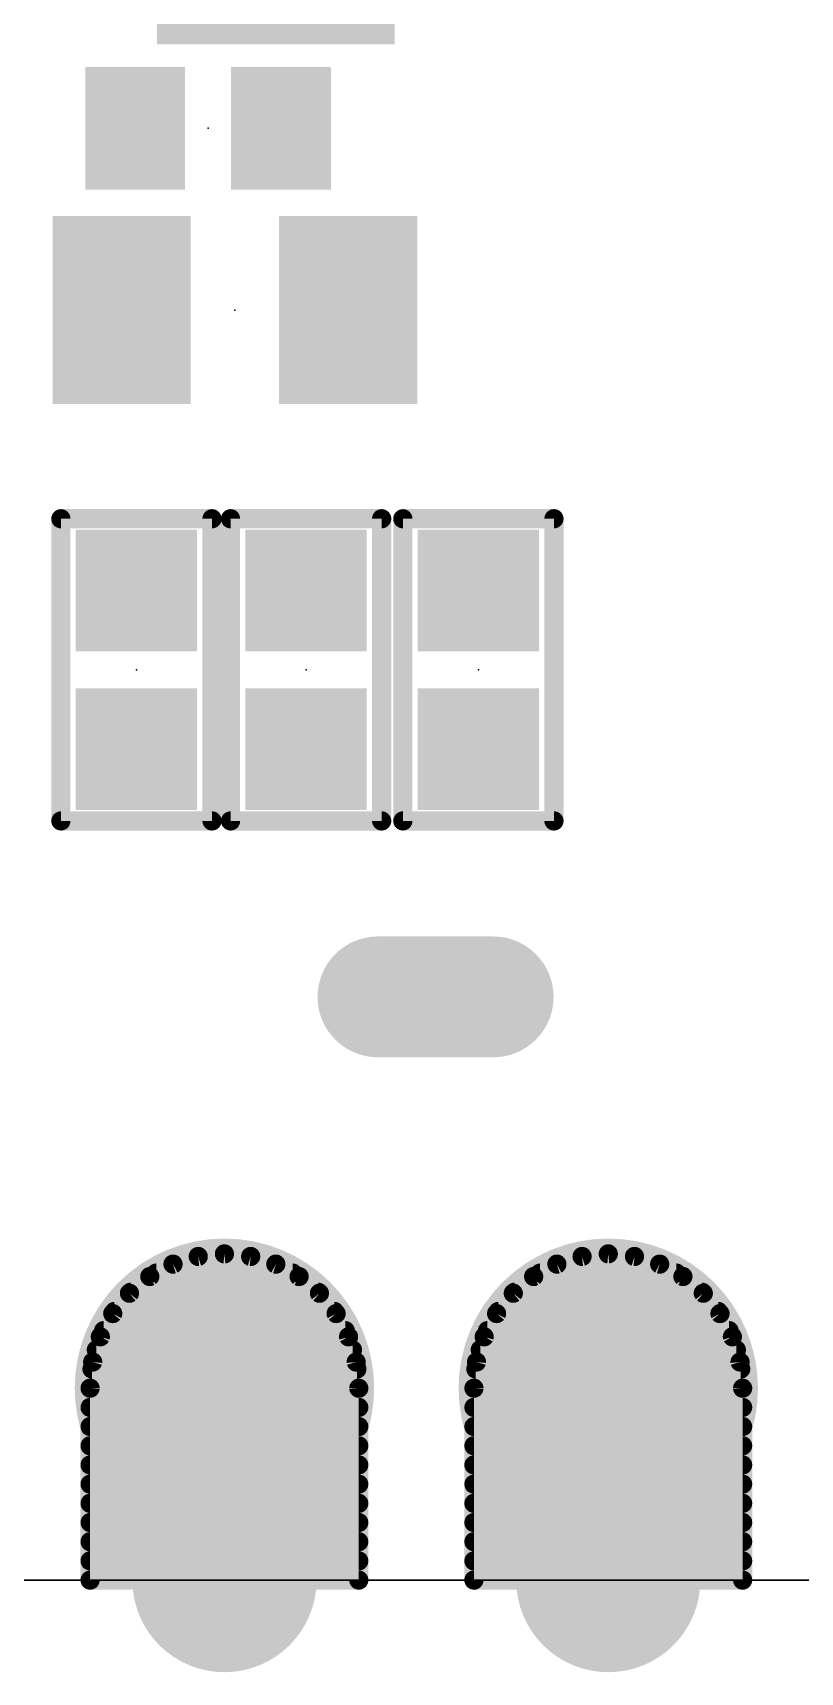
# Model space of a CAD drawing. Extents: x -6.7 to 35, y -0.6 to 30.6.
# Drawn here: x 8.89 to 13.97, y -0.61 to 10.24 of the extents above; entities that cross this region are included whole.
import ezdxf

# ---------------------------------------------------------------- set-up
doc = ezdxf.new("R2010")
doc.units = 0
for name, color, linetype in [('1', 12, 'CONTINUOUS'), ('16', 132, 'CONTINUOUS'), ('17', 110, 'CONTINUOUS'), ('20', 31, 'CONTINUOUS'), ('21', 253, 'CONTINUOUS'), ('23', 53, 'CONTINUOUS'), ('29', 253, 'CONTINUOUS'), ('30', 253, 'CONTINUOUS')]:
    doc.layers.add(name, color=color, linetype=linetype)

# ---------------------------------------------------------------- blocks, each defined once
blk = doc.blocks.new('RECT')
blk.add_solid([(-0.5, -0.5), (0.5, -0.5), (-0.5, 0.5), (0.5, 0.5)])
blk = doc.blocks.new('ROUNDP')
at = {"const_width": 0.5}
blk.add_lwpolyline([(0, -0.25, 1), (0, 0.25, 1), (0, -0.25)], format="xyb", dxfattribs=at)

msp = doc.modelspace()

# ---------------------------------------------------------------- linework, layer by layer
at = {"layer": '1', "const_width": 0.254}
for points in [[(9.8684, 1.974), (9.7367, 1.9036)], [(10.0113, 2.0174), (9.8684, 1.974)], [(10.16, 2.032), (10.0113, 2.0174)], [(10.3087, 2.0174), (10.16, 2.032)], [(10.4516, 1.974), (10.3087, 2.0174)], [(10.5833, 1.9036), (10.4516, 1.974)], [(12.4084, 1.974), (12.2767, 1.9036)], [(12.5513, 2.0174), (12.4084, 1.974)], [(12.7, 2.032), (12.5513, 2.0174)], [(12.8487, 2.0174), (12.7, 2.032)], [(12.9916, 1.974), (12.8487, 2.0174)], [(13.1233, 1.9036), (12.9916, 1.974)], [(9.7367, 1.9036), (9.6212, 1.8088)], [(10.6988, 1.8088), (10.5833, 1.9036)], [(12.2767, 1.9036), (12.1612, 1.8088)], [(13.2388, 1.8088), (13.1233, 1.9036)], [(9.6212, 1.8088), (9.5264, 1.6933)], [(9.5959, 1.778), (10.7241, 1.778)], [(10.7936, 1.6933), (10.6988, 1.8088)], [(12.1612, 1.8088), (12.0664, 1.6933)], [(12.1359, 1.778), (13.2641, 1.778)], [(13.3336, 1.6933), (13.2388, 1.8088)], [(9.5264, 1.6933), (9.456, 1.5616)], [(10.864, 1.5616), (10.7936, 1.6933)], [(12.0664, 1.6933), (11.996, 1.5616)], [(13.404, 1.5616), (13.3336, 1.6933)], [(9.456, 1.5616), (9.4126, 1.4187)], [(9.4446, 1.524), (10.8754, 1.524)], [(10.9074, 1.4187), (10.864, 1.5616)], [(11.996, 1.5616), (11.9526, 1.4187)], [(11.9846, 1.524), (13.4154, 1.524)], [(13.4474, 1.4187), (13.404, 1.5616)], [(9.4126, 1.4187), (9.398, 1.27)], [(10.922, 1.27), (10.9074, 1.4187)], [(11.9526, 1.4187), (11.938, 1.27)], [(13.462, 1.27), (13.4474, 1.4187)], [(9.398, 1.27), (9.398, 0.127)], [(9.398, 1.27), (10.922, 1.27)], [(10.922, 0.127), (10.922, 1.27)], [(11.938, 1.27), (11.938, 0.127)], [(11.938, 1.27), (13.462, 1.27)], [(13.462, 0.127), (13.462, 1.27)], [(9.398, 1.016), (10.922, 1.016)], [(11.938, 1.016), (13.462, 1.016)], [(9.398, 0.762), (10.922, 0.762)], [(11.938, 0.762), (13.462, 0.762)], [(9.398, 0.508), (10.922, 0.508)], [(11.938, 0.508), (13.462, 0.508)], [(9.398, 0.254), (10.922, 0.254)], [(11.938, 0.254), (13.462, 0.254)], [(9.398, 0.127), (10.922, 0.127)], [(11.938, 0.127), (13.462, 0.127)]]:
    msp.add_lwpolyline(points, dxfattribs=at)
at = {"layer": '1', "const_width": 0.127}
for points in [[(9.85, 2.0348, 1), (9.8868, 1.9132)], [(9.8983, 1.918, 1), (9.8385, 2.03)], [(10.0051, 2.0806, 1), (10.0176, 1.9542)], [(10.0298, 1.9566, 1), (9.9929, 2.0781)], [(10.1662, 2.0952, 1), (10.1538, 1.9688)], [(10.1662, 1.9688, 1), (10.1538, 2.0952)], [(10.3271, 2.0781, 1), (10.2902, 1.9566)], [(10.3024, 1.9542, 1), (10.3149, 2.0806)], [(10.4815, 2.03, 1), (10.4217, 1.918)], [(10.4332, 1.9132, 1), (10.47, 2.0348)], [(12.39, 2.0348, 1), (12.4268, 1.9132)], [(12.4383, 1.918, 1), (12.3785, 2.03)], [(12.5451, 2.0806, 1), (12.5576, 1.9542)], [(12.5698, 1.9566, 1), (12.5329, 2.0781)], [(12.7062, 2.0952, 1), (12.6938, 1.9688)], [(12.7062, 1.9688, 1), (12.6938, 2.0952)], [(12.8671, 2.0781, 1), (12.8302, 1.9566)], [(12.8424, 1.9542, 1), (12.8549, 2.0806)], [(13.0215, 2.03, 1), (12.9617, 1.918)], [(12.9732, 1.9132, 1), (13.01, 2.0348)], [(9.7067, 1.9596, 1), (9.7666, 1.8476)], [(9.7769, 1.8545, 1), (9.6964, 1.9527)], [(10.6236, 1.9527, 1), (10.5431, 1.8545)], [(10.5534, 1.8476, 1), (10.6133, 1.9596)], [(12.2467, 1.9596, 1), (12.3066, 1.8476)], [(12.3169, 1.8545, 1), (12.2364, 1.9527)], [(13.1636, 1.9527, 1), (13.0831, 1.8545)], [(13.0934, 1.8476, 1), (13.1533, 1.9596)], [(9.5959, 1.8415, 1), (9.5959, 1.7145)], [(9.5809, 1.8579, 1), (9.6615, 1.7597)], [(9.6703, 1.7685, 1), (9.5721, 1.8491)], [(10.7479, 1.8491, 1), (10.6497, 1.7685)], [(10.6585, 1.7597, 1), (10.7391, 1.8579)], [(10.7241, 1.7145, 1), (10.7241, 1.8415)], [(12.1359, 1.8415, 1), (12.1359, 1.7145)], [(12.1209, 1.8579, 1), (12.2015, 1.7597)], [(12.2103, 1.7685, 1), (12.1121, 1.8491)], [(13.2879, 1.8491, 1), (13.1897, 1.7685)], [(13.1985, 1.7597, 1), (13.2791, 1.8579)], [(13.2641, 1.7145, 1), (13.2641, 1.8415)], [(9.4773, 1.7336, 1), (9.5755, 1.6531)], [(9.5824, 1.6634, 1), (9.4704, 1.7233)], [(10.8496, 1.7233, 1), (10.7376, 1.6634)], [(10.7445, 1.6531, 1), (10.8427, 1.7336)], [(12.0173, 1.7336, 1), (12.1155, 1.6531)], [(12.1224, 1.6634, 1), (12.0104, 1.7233)], [(13.3896, 1.7233, 1), (13.2776, 1.6634)], [(13.2845, 1.6531, 1), (13.3827, 1.7336)], [(9.4446, 1.5875, 1), (9.4446, 1.4605)], [(9.4, 1.5915, 1), (9.512, 1.5317)], [(9.5168, 1.5432, 1), (9.3952, 1.58)], [(10.9248, 1.58, 1), (10.8032, 1.5432)], [(10.808, 1.5317, 1), (10.92, 1.5915)], [(10.8754, 1.4605, 1), (10.8754, 1.5875)], [(11.9846, 1.5875, 1), (11.9846, 1.4605)], [(11.94, 1.5915, 1), (12.052, 1.5317)], [(12.0568, 1.5432, 1), (11.9352, 1.58)], [(13.4648, 1.58, 1), (13.3432, 1.5432)], [(13.348, 1.5317, 1), (13.46, 1.5915)], [(13.4154, 1.4605, 1), (13.4154, 1.5875)], [(9.4758, 1.4124, 1), (9.3494, 1.4249)], [(10.9706, 1.4249, 1), (10.8442, 1.4124)], [(12.0158, 1.4124, 1), (11.8894, 1.4249)], [(13.5106, 1.4249, 1), (13.3842, 1.4124)], [(9.3519, 1.4371, 1), (9.4734, 1.4002)], [(10.8466, 1.4002, 1), (10.9681, 1.4371)], [(11.8919, 1.4371, 1), (12.0134, 1.4002)], [(13.3866, 1.4002, 1), (13.5081, 1.4371)], [(9.4615, 1.27, 1), (9.3345, 1.27)], [(9.398, 1.3335, 1), (9.398, 1.2065)], [(9.3348, 1.2762, 1), (9.4612, 1.2638)], [(10.9855, 1.27, 1), (10.8585, 1.27)], [(10.8588, 1.2638, 1), (10.9852, 1.2762)], [(10.922, 1.2065, 1), (10.922, 1.3335)], [(12.0015, 1.27, 1), (11.8745, 1.27)], [(11.938, 1.3335, 1), (11.938, 1.2065)], [(11.8748, 1.2762, 1), (12.0012, 1.2638)], [(13.5255, 1.27, 1), (13.3985, 1.27)], [(13.3988, 1.2638, 1), (13.5252, 1.2762)], [(13.462, 1.2065, 1), (13.462, 1.3335)], [(9.398, 1.0795, 1), (9.398, 0.9525)], [(10.922, 0.9525, 1), (10.922, 1.0795)], [(11.938, 1.0795, 1), (11.938, 0.9525)], [(13.462, 0.9525, 1), (13.462, 1.0795)], [(9.398, 0.8255, 1), (9.398, 0.6985)], [(10.922, 0.6985, 1), (10.922, 0.8255)], [(11.938, 0.8255, 1), (11.938, 0.6985)], [(13.462, 0.6985, 1), (13.462, 0.8255)], [(9.398, 0.5715, 1), (9.398, 0.4445)], [(10.922, 0.4445, 1), (10.922, 0.5715)], [(11.938, 0.5715, 1), (11.938, 0.4445)], [(13.462, 0.4445, 1), (13.462, 0.5715)], [(9.398, 0.3175, 1), (9.398, 0.1905)], [(10.922, 0.1905, 1), (10.922, 0.3175)], [(11.938, 0.3175, 1), (11.938, 0.1905)], [(13.462, 0.1905, 1), (13.462, 0.3175)], [(9.398, 0.1905, 1), (9.398, 0.0635)], [(10.922, 0.0635, 1), (10.922, 0.1905)], [(11.938, 0.1905, 1), (11.938, 0.0635)], [(13.462, 0.0635, 1), (13.462, 0.1905)], [(9.3345, 0.127, 1), (9.4615, 0.127)], [(10.8585, 0.127, 1), (10.9855, 0.127)], [(11.8745, 0.127, 1), (12.0015, 0.127)], [(13.3985, 0.127, 1), (13.5255, 0.127)]]:
    msp.add_lwpolyline(points, format="xyb", dxfattribs=at)
at = {"layer": '16', "const_width": 0.254}
for points in [[(9.8684, 1.974), (9.7367, 1.9036)], [(10.0113, 2.0174), (9.8684, 1.974)], [(10.16, 2.032), (10.0113, 2.0174)], [(10.3087, 2.0174), (10.16, 2.032)], [(10.4516, 1.974), (10.3087, 2.0174)], [(10.5833, 1.9036), (10.4516, 1.974)], [(12.4084, 1.974), (12.2767, 1.9036)], [(12.5513, 2.0174), (12.4084, 1.974)], [(12.7, 2.032), (12.5513, 2.0174)], [(12.8487, 2.0174), (12.7, 2.032)], [(12.9916, 1.974), (12.8487, 2.0174)], [(13.1233, 1.9036), (12.9916, 1.974)], [(9.7367, 1.9036), (9.6212, 1.8088)], [(10.6988, 1.8088), (10.5833, 1.9036)], [(12.2767, 1.9036), (12.1612, 1.8088)], [(13.2388, 1.8088), (13.1233, 1.9036)], [(9.6212, 1.8088), (9.5264, 1.6933)], [(9.5959, 1.778), (10.7241, 1.778)], [(10.7936, 1.6933), (10.6988, 1.8088)], [(12.1612, 1.8088), (12.0664, 1.6933)], [(12.1359, 1.778), (13.2641, 1.778)], [(13.3336, 1.6933), (13.2388, 1.8088)], [(9.5264, 1.6933), (9.456, 1.5616)], [(10.864, 1.5616), (10.7936, 1.6933)], [(12.0664, 1.6933), (11.996, 1.5616)], [(13.404, 1.5616), (13.3336, 1.6933)], [(9.456, 1.5616), (9.4126, 1.4187)], [(9.4446, 1.524), (10.8754, 1.524)], [(10.9074, 1.4187), (10.864, 1.5616)], [(11.996, 1.5616), (11.9526, 1.4187)], [(11.9846, 1.524), (13.4154, 1.524)], [(13.4474, 1.4187), (13.404, 1.5616)], [(9.4126, 1.4187), (9.398, 1.27)], [(10.922, 1.27), (10.9074, 1.4187)], [(11.9526, 1.4187), (11.938, 1.27)], [(13.462, 1.27), (13.4474, 1.4187)], [(9.398, 1.27), (9.398, 0.127)], [(9.398, 1.27), (10.922, 1.27)], [(10.922, 0.127), (10.922, 1.27)], [(11.938, 1.27), (11.938, 0.127)], [(11.938, 1.27), (13.462, 1.27)], [(13.462, 0.127), (13.462, 1.27)], [(9.398, 1.016), (10.922, 1.016)], [(11.938, 1.016), (13.462, 1.016)], [(9.398, 0.762), (10.922, 0.762)], [(11.938, 0.762), (13.462, 0.762)], [(9.398, 0.508), (10.922, 0.508)], [(11.938, 0.508), (13.462, 0.508)], [(9.398, 0.254), (10.922, 0.254)], [(11.938, 0.254), (13.462, 0.254)], [(9.398, 0.127), (10.922, 0.127)], [(11.938, 0.127), (13.462, 0.127)]]:
    msp.add_lwpolyline(points, dxfattribs=at)
at = {"layer": '16', "const_width": 0.127}
for points in [[(9.85, 2.0348, 1), (9.8868, 1.9132)], [(9.8983, 1.918, 1), (9.8385, 2.03)], [(10.0051, 2.0806, 1), (10.0176, 1.9542)], [(10.0298, 1.9566, 1), (9.9929, 2.0781)], [(10.1662, 2.0952, 1), (10.1538, 1.9688)], [(10.1662, 1.9688, 1), (10.1538, 2.0952)], [(10.3271, 2.0781, 1), (10.2902, 1.9566)], [(10.3024, 1.9542, 1), (10.3149, 2.0806)], [(10.4815, 2.03, 1), (10.4217, 1.918)], [(10.4332, 1.9132, 1), (10.47, 2.0348)], [(12.39, 2.0348, 1), (12.4268, 1.9132)], [(12.4383, 1.918, 1), (12.3785, 2.03)], [(12.5451, 2.0806, 1), (12.5576, 1.9542)], [(12.5698, 1.9566, 1), (12.5329, 2.0781)], [(12.7062, 2.0952, 1), (12.6938, 1.9688)], [(12.7062, 1.9688, 1), (12.6938, 2.0952)], [(12.8671, 2.0781, 1), (12.8302, 1.9566)], [(12.8424, 1.9542, 1), (12.8549, 2.0806)], [(13.0215, 2.03, 1), (12.9617, 1.918)], [(12.9732, 1.9132, 1), (13.01, 2.0348)], [(9.7067, 1.9596, 1), (9.7666, 1.8476)], [(9.7769, 1.8545, 1), (9.6964, 1.9527)], [(10.6236, 1.9527, 1), (10.5431, 1.8545)], [(10.5534, 1.8476, 1), (10.6133, 1.9596)], [(12.2467, 1.9596, 1), (12.3066, 1.8476)], [(12.3169, 1.8545, 1), (12.2364, 1.9527)], [(13.1636, 1.9527, 1), (13.0831, 1.8545)], [(13.0934, 1.8476, 1), (13.1533, 1.9596)], [(9.5959, 1.8415, 1), (9.5959, 1.7145)], [(9.5809, 1.8579, 1), (9.6615, 1.7597)], [(9.6703, 1.7685, 1), (9.5721, 1.8491)], [(10.7479, 1.8491, 1), (10.6497, 1.7685)], [(10.6585, 1.7597, 1), (10.7391, 1.8579)], [(10.7241, 1.7145, 1), (10.7241, 1.8415)], [(12.1359, 1.8415, 1), (12.1359, 1.7145)], [(12.1209, 1.8579, 1), (12.2015, 1.7597)], [(12.2103, 1.7685, 1), (12.1121, 1.8491)], [(13.2879, 1.8491, 1), (13.1897, 1.7685)], [(13.1985, 1.7597, 1), (13.2791, 1.8579)], [(13.2641, 1.7145, 1), (13.2641, 1.8415)], [(9.4773, 1.7336, 1), (9.5755, 1.6531)], [(9.5824, 1.6634, 1), (9.4704, 1.7233)], [(10.8496, 1.7233, 1), (10.7376, 1.6634)], [(10.7445, 1.6531, 1), (10.8427, 1.7336)], [(12.0173, 1.7336, 1), (12.1155, 1.6531)], [(12.1224, 1.6634, 1), (12.0104, 1.7233)], [(13.3896, 1.7233, 1), (13.2776, 1.6634)], [(13.2845, 1.6531, 1), (13.3827, 1.7336)], [(9.4446, 1.5875, 1), (9.4446, 1.4605)], [(9.4, 1.5915, 1), (9.512, 1.5317)], [(9.5168, 1.5432, 1), (9.3952, 1.58)], [(10.9248, 1.58, 1), (10.8032, 1.5432)], [(10.808, 1.5317, 1), (10.92, 1.5915)], [(10.8754, 1.4605, 1), (10.8754, 1.5875)], [(11.9846, 1.5875, 1), (11.9846, 1.4605)], [(11.94, 1.5915, 1), (12.052, 1.5317)], [(12.0568, 1.5432, 1), (11.9352, 1.58)], [(13.4648, 1.58, 1), (13.3432, 1.5432)], [(13.348, 1.5317, 1), (13.46, 1.5915)], [(13.4154, 1.4605, 1), (13.4154, 1.5875)], [(9.4758, 1.4124, 1), (9.3494, 1.4249)], [(10.9706, 1.4249, 1), (10.8442, 1.4124)], [(12.0158, 1.4124, 1), (11.8894, 1.4249)], [(13.5106, 1.4249, 1), (13.3842, 1.4124)], [(9.3519, 1.4371, 1), (9.4734, 1.4002)], [(10.8466, 1.4002, 1), (10.9681, 1.4371)], [(11.8919, 1.4371, 1), (12.0134, 1.4002)], [(13.3866, 1.4002, 1), (13.5081, 1.4371)], [(9.4615, 1.27, 1), (9.3345, 1.27)], [(9.398, 1.3335, 1), (9.398, 1.2065)], [(9.3348, 1.2762, 1), (9.4612, 1.2638)], [(10.9855, 1.27, 1), (10.8585, 1.27)], [(10.8588, 1.2638, 1), (10.9852, 1.2762)], [(10.922, 1.2065, 1), (10.922, 1.3335)], [(12.0015, 1.27, 1), (11.8745, 1.27)], [(11.938, 1.3335, 1), (11.938, 1.2065)], [(11.8748, 1.2762, 1), (12.0012, 1.2638)], [(13.5255, 1.27, 1), (13.3985, 1.27)], [(13.3988, 1.2638, 1), (13.5252, 1.2762)], [(13.462, 1.2065, 1), (13.462, 1.3335)], [(9.398, 1.0795, 1), (9.398, 0.9525)], [(10.922, 0.9525, 1), (10.922, 1.0795)], [(11.938, 1.0795, 1), (11.938, 0.9525)], [(13.462, 0.9525, 1), (13.462, 1.0795)], [(9.398, 0.8255, 1), (9.398, 0.6985)], [(10.922, 0.6985, 1), (10.922, 0.8255)], [(11.938, 0.8255, 1), (11.938, 0.6985)], [(13.462, 0.6985, 1), (13.462, 0.8255)], [(9.398, 0.5715, 1), (9.398, 0.4445)], [(10.922, 0.4445, 1), (10.922, 0.5715)], [(11.938, 0.5715, 1), (11.938, 0.4445)], [(13.462, 0.4445, 1), (13.462, 0.5715)], [(9.398, 0.3175, 1), (9.398, 0.1905)], [(10.922, 0.1905, 1), (10.922, 0.3175)], [(11.938, 0.3175, 1), (11.938, 0.1905)], [(13.462, 0.1905, 1), (13.462, 0.3175)], [(9.398, 0.1905, 1), (9.398, 0.0635)], [(10.922, 0.0635, 1), (10.922, 0.1905)], [(11.938, 0.1905, 1), (11.938, 0.0635)], [(13.462, 0.0635, 1), (13.462, 0.1905)], [(9.3345, 0.127, 1), (9.4615, 0.127)], [(10.8585, 0.127, 1), (10.9855, 0.127)], [(11.8745, 0.127, 1), (12.0015, 0.127)], [(13.3985, 0.127, 1), (13.5255, 0.127)]]:
    msp.add_lwpolyline(points, format="xyb", dxfattribs=at)
at = {"layer": '20', "const_width": 0.01}
msp.add_lwpolyline([(2, 0), (34, 0)], dxfattribs=at)
at = {"layer": '21', "const_width": 0.0635}
for points in [[(9.1096, 7.0245, 1), (9.046, 7.0245)], [(9.0778, 7.0562, 1), (9.0778, 6.9927)], [(10.1096, 7.0245, 1), (10.046, 7.0245)], [(10.0778, 6.9927, 1), (10.0778, 7.0562)], [(10.2322, 7.0245, 1), (10.1686, 7.0245)], [(10.2004, 7.0562, 1), (10.2004, 6.9927)], [(11.2322, 7.0245, 1), (11.1686, 7.0245)], [(11.2004, 6.9927, 1), (11.2004, 7.0562)], [(11.3724, 7.0245, 1), (11.3088, 7.0245)], [(11.3406, 7.0562, 1), (11.3406, 6.9927)], [(12.3724, 7.0245, 1), (12.3088, 7.0245)], [(12.3406, 6.9927, 1), (12.3406, 7.0562)], [(9.046, 5.0245, 1), (9.1096, 5.0245)], [(9.0778, 5.0562, 1), (9.0778, 4.9927)], [(10.046, 5.0245, 1), (10.1096, 5.0245)], [(10.0778, 4.9927, 1), (10.0778, 5.0562)], [(10.1686, 5.0245, 1), (10.2322, 5.0245)], [(10.2004, 5.0562, 1), (10.2004, 4.9927)], [(11.1686, 5.0245, 1), (11.2322, 5.0245)], [(11.2004, 4.9927, 1), (11.2004, 5.0562)], [(11.3088, 5.0245, 1), (11.3724, 5.0245)], [(11.3406, 5.0562, 1), (11.3406, 4.9927)], [(12.3088, 5.0245, 1), (12.3724, 5.0245)], [(12.3406, 4.9927, 1), (12.3406, 5.0562)]]:
    msp.add_lwpolyline(points, format="xyb", dxfattribs=at)
at = {"layer": '21', "const_width": 0.127}
for points in [[(10.0778, 7.0245), (9.0778, 7.0245)], [(9.0778, 7.0245), (9.0778, 5.0245)], [(10.0778, 7.0245), (10.0778, 5.0245)], [(11.2004, 7.0245), (10.2004, 7.0245)], [(10.2004, 7.0245), (10.2004, 5.0245)], [(11.2004, 7.0245), (11.2004, 5.0245)], [(12.3406, 7.0245), (11.3406, 7.0245)], [(11.3406, 7.0245), (11.3406, 5.0245)], [(12.3406, 7.0245), (12.3406, 5.0245)], [(10.0778, 5.0245), (9.0778, 5.0245)], [(11.2004, 5.0245), (10.2004, 5.0245)], [(12.3406, 5.0245), (11.3406, 5.0245)]]:
    msp.add_lwpolyline(points, dxfattribs=at)
at = {"layer": '23'}
for p in [(10.0514, 9.6088), (10.2292, 8.4056), (9.5778, 6.0245), (10.7004, 6.0245), (11.8406, 6.0245)]:
    msp.add_point(p, dxfattribs=at)
at = {"layer": '29'}
for points, const_width in [([(11.176, 3.86), (11.938, 3.86)], 0.8), ([(9.9866, 2.1419), (9.8198, 2.0913)], 0.127), ([(10.16, 2.159), (9.9866, 2.1419)], 0.127), ([(10.3334, 2.1419), (10.16, 2.159)], 0.127), ([(10.5002, 2.0913), (10.3334, 2.1419)], 0.127), ([(12.5266, 2.1419), (12.3598, 2.0913)], 0.127), ([(12.7, 2.159), (12.5266, 2.1419)], 0.127), ([(12.8734, 2.1419), (12.7, 2.159)], 0.127), ([(13.0402, 2.0913), (12.8734, 2.1419)], 0.127), ([(9.6661, 2.0092), (9.5314, 1.8986)], 0.127), ([(9.8198, 2.0913), (9.6661, 2.0092)], 0.127), ([(9.7088, 2.032), (10.6112, 2.032)], 0.127), ([(10.6539, 2.0092), (10.5002, 2.0913)], 0.127), ([(10.7886, 1.8986), (10.6539, 2.0092)], 0.127), ([(12.2061, 2.0092), (12.0714, 1.8986)], 0.127), ([(12.3598, 2.0913), (12.2061, 2.0092)], 0.127), ([(12.2488, 2.032), (13.1512, 2.032)], 0.127), ([(13.1939, 2.0092), (13.0402, 2.0913)], 0.127), ([(13.3286, 1.8986), (13.1939, 2.0092)], 0.127), ([(9.5314, 1.8986), (9.4208, 1.7639)], 0.127), ([(9.5392, 1.905), (10.7808, 1.905)], 0.127), ([(10.8992, 1.7639), (10.7886, 1.8986)], 0.127), ([(12.0714, 1.8986), (11.9608, 1.7639)], 0.127), ([(12.0792, 1.905), (13.3208, 1.905)], 0.127), ([(13.4392, 1.7639), (13.3286, 1.8986)], 0.127), ([(9.4208, 1.7639), (9.3387, 1.6102)], 0.127), ([(9.4324, 1.778), (10.8876, 1.778)], 0.127), ([(10.9813, 1.6102), (10.8992, 1.7639)], 0.127), ([(11.9608, 1.7639), (11.8787, 1.6102)], 0.127), ([(11.9724, 1.778), (13.4276, 1.778)], 0.127), ([(13.5213, 1.6102), (13.4392, 1.7639)], 0.127), ([(9.3387, 1.6102), (9.2881, 1.4434)], 0.127), ([(9.3605, 1.651), (10.9595, 1.651)], 0.127), ([(11.0319, 1.4434), (10.9813, 1.6102)], 0.127), ([(11.8787, 1.6102), (11.8281, 1.4434)], 0.127), ([(11.9005, 1.651), (13.4995, 1.651)], 0.127), ([(13.5719, 1.4434), (13.5213, 1.6102)], 0.127), ([(9.3125, 1.524), (11.0075, 1.524)], 0.127), ([(11.8525, 1.524), (13.5475, 1.524)], 0.127), ([(9.2881, 1.4434), (9.271, 1.27)], 0.127), ([(9.2835, 1.397), (11.0365, 1.397)], 0.127), ([(11.049, 1.27), (11.0319, 1.4434)], 0.127), ([(11.8281, 1.4434), (11.811, 1.27)], 0.127), ([(11.8235, 1.397), (13.5765, 1.397)], 0.127), ([(13.589, 1.27), (13.5719, 1.4434)], 0.127), ([(9.271, 1.27), (9.271, 0)], 0.127), ([(9.271, 1.27), (11.049, 1.27)], 0.127), ([(11.049, 0), (11.049, 1.27)], 0.127), ([(11.811, 1.27), (11.811, 0)], 0.127), ([(11.811, 1.27), (13.589, 1.27)], 0.127), ([(13.589, 0), (13.589, 1.27)], 0.127), ([(9.271, 1.143), (11.049, 1.143)], 0.127), ([(11.811, 1.143), (13.589, 1.143)], 0.127), ([(9.271, 1.016), (11.049, 1.016)], 0.127), ([(11.811, 1.016), (13.589, 1.016)], 0.127), ([(9.271, 0.889), (11.049, 0.889)], 0.127), ([(11.811, 0.889), (13.589, 0.889)], 0.127), ([(9.271, 0.762), (11.049, 0.762)], 0.127), ([(11.811, 0.762), (13.589, 0.762)], 0.127), ([(9.271, 0.635), (11.049, 0.635)], 0.127), ([(11.811, 0.635), (13.589, 0.635)], 0.127), ([(9.271, 0.508), (11.049, 0.508)], 0.127), ([(11.811, 0.508), (13.589, 0.508)], 0.127), ([(9.271, 0.381), (11.049, 0.381)], 0.127), ([(11.811, 0.381), (13.589, 0.381)], 0.127), ([(9.271, 0.254), (11.049, 0.254)], 0.127), ([(11.811, 0.254), (13.589, 0.254)], 0.127), ([(9.271, 0.127), (11.049, 0.127)], 0.127), ([(11.811, 0.127), (13.589, 0.127)], 0.127), ([(9.271, 0), (11.049, 0)], 0.127), ([(9.271, 0), (11.049, 0)], 0.127), ([(11.811, 0), (13.589, 0)], 0.127), ([(11.811, 0), (13.589, 0)], 0.127)]:
    msp.add_lwpolyline(points, dxfattribs=dict(at, const_width=const_width))
for points, const_width in [([(11.176, 4.06, 1), (11.176, 3.66)], 0.4), ([(11.938, 3.66, 1), (11.938, 4.06)], 0.4), ([(9.9835, 2.1735, 1), (9.9897, 2.1103)], 0.0635), ([(9.9958, 2.1115, 1), (9.9773, 2.1723)], 0.0635), ([(10.1631, 2.1906, 1), (10.1569, 2.1274)], 0.0635), ([(10.1631, 2.1274, 1), (10.1569, 2.1906)], 0.0635), ([(10.3427, 2.1723, 1), (10.3242, 2.1115)], 0.0635), ([(10.3303, 2.1103, 1), (10.3365, 2.1735)], 0.0635), ([(12.5235, 2.1735, 1), (12.5297, 2.1103)], 0.0635), ([(12.5358, 2.1115, 1), (12.5173, 2.1723)], 0.0635), ([(12.7031, 2.1906, 1), (12.6969, 2.1274)], 0.0635), ([(12.7031, 2.1274, 1), (12.6969, 2.1906)], 0.0635), ([(12.8827, 2.1723, 1), (12.8642, 2.1115)], 0.0635), ([(12.8703, 2.1103, 1), (12.8765, 2.1735)], 0.0635), ([(9.6511, 2.0372, 1), (9.6811, 1.9812)], 0.0635), ([(9.6862, 1.9846, 1), (9.646, 2.0337)], 0.0635), ([(9.7088, 2.0638, 1), (9.7088, 2.0002)], 0.0635), ([(9.8106, 2.1217, 1), (9.829, 2.0609)], 0.0635), ([(9.8348, 2.0633, 1), (9.8048, 2.1193)], 0.0635), ([(10.5152, 2.1193, 1), (10.4852, 2.0633)], 0.0635), ([(10.491, 2.0609, 1), (10.5094, 2.1217)], 0.0635), ([(10.6112, 2.0002, 1), (10.6112, 2.0638)], 0.0635), ([(10.674, 2.0337, 1), (10.6338, 1.9846)], 0.0635), ([(10.6389, 1.9812, 1), (10.6689, 2.0372)], 0.0635), ([(12.1911, 2.0372, 1), (12.2211, 1.9812)], 0.0635), ([(12.2262, 1.9846, 1), (12.186, 2.0337)], 0.0635), ([(12.2488, 2.0638, 1), (12.2488, 2.0002)], 0.0635), ([(12.3506, 2.1217, 1), (12.369, 2.0609)], 0.0635), ([(12.3748, 2.0633, 1), (12.3448, 2.1193)], 0.0635), ([(13.0552, 2.1193, 1), (13.0252, 2.0633)], 0.0635), ([(13.031, 2.0609, 1), (13.0494, 2.1217)], 0.0635), ([(13.1512, 2.0002, 1), (13.1512, 2.0638)], 0.0635), ([(13.214, 2.0337, 1), (13.1738, 1.9846)], 0.0635), ([(13.1789, 1.9812, 1), (13.2089, 2.0372)], 0.0635), ([(9.5112, 1.9232, 1), (9.5515, 1.8741)], 0.0635), ([(9.5559, 1.8785, 1), (9.5068, 1.9188)], 0.0635), ([(9.5392, 1.9367, 1), (9.5392, 1.8733)], 0.0635), ([(10.8132, 1.9188, 1), (10.7641, 1.8785)], 0.0635), ([(10.7685, 1.8741, 1), (10.8088, 1.9232)], 0.0635), ([(10.7808, 1.8733, 1), (10.7808, 1.9367)], 0.0635), ([(12.0512, 1.9232, 1), (12.0915, 1.8741)], 0.0635), ([(12.0959, 1.8785, 1), (12.0468, 1.9188)], 0.0635), ([(12.0792, 1.9367, 1), (12.0792, 1.8733)], 0.0635), ([(13.3532, 1.9188, 1), (13.3041, 1.8785)], 0.0635), ([(13.3085, 1.8741, 1), (13.3488, 1.9232)], 0.0635), ([(13.3208, 1.8733, 1), (13.3208, 1.9367)], 0.0635), ([(9.3963, 1.784, 1), (9.4454, 1.7438)], 0.0635), ([(9.4488, 1.7489, 1), (9.3928, 1.7789)], 0.0635), ([(9.4324, 1.8097, 1), (9.4324, 1.7463)], 0.0635), ([(10.9272, 1.7789, 1), (10.8712, 1.7489)], 0.0635), ([(10.8746, 1.7438, 1), (10.9237, 1.784)], 0.0635), ([(10.8876, 1.7463, 1), (10.8876, 1.8097)], 0.0635), ([(11.9363, 1.784, 1), (11.9854, 1.7438)], 0.0635), ([(11.9888, 1.7489, 1), (11.9328, 1.7789)], 0.0635), ([(11.9724, 1.8097, 1), (11.9724, 1.7463)], 0.0635), ([(13.4672, 1.7789, 1), (13.4112, 1.7489)], 0.0635), ([(13.4146, 1.7438, 1), (13.4637, 1.784)], 0.0635), ([(13.4276, 1.7463, 1), (13.4276, 1.8097)], 0.0635), ([(9.3107, 1.6252, 1), (9.3667, 1.5952)], 0.0635), ([(9.3691, 1.601, 1), (9.3083, 1.6194)], 0.0635), ([(9.3605, 1.6827, 1), (9.3605, 1.6193)], 0.0635), ([(11.0117, 1.6194, 1), (10.9509, 1.601)], 0.0635), ([(10.9533, 1.5952, 1), (11.0093, 1.6252)], 0.0635), ([(10.9595, 1.6193, 1), (10.9595, 1.6827)], 0.0635), ([(11.8507, 1.6252, 1), (11.9067, 1.5952)], 0.0635), ([(11.9091, 1.601, 1), (11.8483, 1.6194)], 0.0635), ([(11.9005, 1.6827, 1), (11.9005, 1.6193)], 0.0635), ([(13.5517, 1.6194, 1), (13.4909, 1.601)], 0.0635), ([(13.4933, 1.5952, 1), (13.5493, 1.6252)], 0.0635), ([(13.4995, 1.6193, 1), (13.4995, 1.6827)], 0.0635), ([(9.3125, 1.5557, 1), (9.3125, 1.4923)], 0.0635), ([(11.0075, 1.4923, 1), (11.0075, 1.5557)], 0.0635), ([(11.8525, 1.5557, 1), (11.8525, 1.4923)], 0.0635), ([(13.5475, 1.4923, 1), (13.5475, 1.5557)], 0.0635), ([(9.2835, 1.4287, 1), (9.2835, 1.3653)], 0.0635), ([(9.2577, 1.4527, 1), (9.3185, 1.4342)], 0.0635), ([(9.3197, 1.4403, 1), (9.2565, 1.4465)], 0.0635), ([(11.0635, 1.4465, 1), (11.0003, 1.4403)], 0.0635), ([(11.0015, 1.4342, 1), (11.0623, 1.4527)], 0.0635), ([(11.0365, 1.3653, 1), (11.0365, 1.4287)], 0.0635), ([(11.8235, 1.4287, 1), (11.8235, 1.3653)], 0.0635), ([(11.7977, 1.4527, 1), (11.8585, 1.4342)], 0.0635), ([(11.8597, 1.4403, 1), (11.7965, 1.4465)], 0.0635), ([(13.6035, 1.4465, 1), (13.5403, 1.4403)], 0.0635), ([(13.5415, 1.4342, 1), (13.6023, 1.4527)], 0.0635), ([(13.5765, 1.3653, 1), (13.5765, 1.4287)], 0.0635), ([(9.3028, 1.27, 1), (9.2393, 1.27)], 0.0635), ([(9.271, 1.3017, 1), (9.271, 1.2383)], 0.0635), ([(9.2394, 1.2731, 1), (9.3026, 1.2669)], 0.0635), ([(11.0808, 1.27, 1), (11.0173, 1.27)], 0.0635), ([(11.0174, 1.2669, 1), (11.0806, 1.2731)], 0.0635), ([(11.049, 1.2383, 1), (11.049, 1.3017)], 0.0635), ([(11.8428, 1.27, 1), (11.7792, 1.27)], 0.0635), ([(11.811, 1.3017, 1), (11.811, 1.2383)], 0.0635), ([(11.7794, 1.2731, 1), (11.8426, 1.2669)], 0.0635), ([(13.6208, 1.27, 1), (13.5572, 1.27)], 0.0635), ([(13.5574, 1.2669, 1), (13.6206, 1.2731)], 0.0635), ([(13.589, 1.2383, 1), (13.589, 1.3017)], 0.0635), ([(9.271, 1.1747, 1), (9.271, 1.1113)], 0.0635), ([(11.049, 1.1113, 1), (11.049, 1.1747)], 0.0635), ([(11.811, 1.1747, 1), (11.811, 1.1113)], 0.0635), ([(13.589, 1.1113, 1), (13.589, 1.1747)], 0.0635), ([(9.271, 1.0477, 1), (9.271, 0.9843)], 0.0635), ([(11.049, 0.9843, 1), (11.049, 1.0477)], 0.0635), ([(11.811, 1.0477, 1), (11.811, 0.9843)], 0.0635), ([(13.589, 0.9843, 1), (13.589, 1.0477)], 0.0635), ([(9.271, 0.9207, 1), (9.271, 0.8573)], 0.0635), ([(11.049, 0.8573, 1), (11.049, 0.9207)], 0.0635), ([(11.811, 0.9207, 1), (11.811, 0.8573)], 0.0635), ([(13.589, 0.8573, 1), (13.589, 0.9207)], 0.0635), ([(9.271, 0.7937, 1), (9.271, 0.7303)], 0.0635), ([(11.049, 0.7303, 1), (11.049, 0.7937)], 0.0635), ([(11.811, 0.7937, 1), (11.811, 0.7303)], 0.0635), ([(13.589, 0.7303, 1), (13.589, 0.7937)], 0.0635), ([(9.271, 0.6667, 1), (9.271, 0.6033)], 0.0635), ([(11.049, 0.6033, 1), (11.049, 0.6667)], 0.0635), ([(11.811, 0.6667, 1), (11.811, 0.6033)], 0.0635), ([(13.589, 0.6033, 1), (13.589, 0.6667)], 0.0635), ([(9.271, 0.5397, 1), (9.271, 0.4763)], 0.0635), ([(11.049, 0.4763, 1), (11.049, 0.5397)], 0.0635), ([(11.811, 0.5397, 1), (11.811, 0.4763)], 0.0635), ([(13.589, 0.4763, 1), (13.589, 0.5397)], 0.0635), ([(9.271, 0.4128, 1), (9.271, 0.3493)], 0.0635), ([(11.049, 0.3493, 1), (11.049, 0.4128)], 0.0635), ([(11.811, 0.4128, 1), (11.811, 0.3493)], 0.0635), ([(13.589, 0.3493, 1), (13.589, 0.4128)], 0.0635), ([(9.271, 0.2858, 1), (9.271, 0.2223)], 0.0635), ([(11.049, 0.2223, 1), (11.049, 0.2858)], 0.0635), ([(11.811, 0.2858, 1), (11.811, 0.2223)], 0.0635), ([(13.589, 0.2223, 1), (13.589, 0.2858)], 0.0635), ([(9.271, 0.1588, 1), (9.271, 0.0953)], 0.0635), ([(11.049, 0.0953, 1), (11.049, 0.1588)], 0.0635), ([(11.811, 0.1588, 1), (11.811, 0.0953)], 0.0635), ([(13.589, 0.0953, 1), (13.589, 0.1588)], 0.0635), ([(9.271, 0.0318, 1), (9.271, -0.0318)], 0.0635), ([(9.271, 0.0318, 1), (9.271, -0.0318)], 0.0635), ([(9.2393, 0, 1), (9.3028, 0)], 0.0635), ([(11.0173, 0, 1), (11.0808, 0)], 0.0635), ([(11.049, -0.0318, 1), (11.049, 0.0318)], 0.0635), ([(11.049, -0.0318, 1), (11.049, 0.0318)], 0.0635), ([(11.811, 0.0318, 1), (11.811, -0.0318)], 0.0635), ([(11.811, 0.0318, 1), (11.811, -0.0318)], 0.0635), ([(11.7792, 0, 1), (11.8428, 0)], 0.0635), ([(13.5572, 0, 1), (13.6208, 0)], 0.0635), ([(13.589, -0.0318, 1), (13.589, 0.0318)], 0.0635), ([(13.589, -0.0318, 1), (13.589, 0.0318)], 0.0635)]:
    msp.add_lwpolyline(points, format="xyb", dxfattribs=dict(at, const_width=const_width))
at = {"layer": '30', "const_width": 0.127}
for points in [[(9.9866, 2.1419), (9.8198, 2.0913)], [(10.16, 2.159), (9.9866, 2.1419)], [(10.3334, 2.1419), (10.16, 2.159)], [(10.5002, 2.0913), (10.3334, 2.1419)], [(12.5266, 2.1419), (12.3598, 2.0913)], [(12.7, 2.159), (12.5266, 2.1419)], [(12.8734, 2.1419), (12.7, 2.159)], [(13.0402, 2.0913), (12.8734, 2.1419)], [(9.6661, 2.0092), (9.5314, 1.8986)], [(9.8198, 2.0913), (9.6661, 2.0092)], [(9.7088, 2.032), (10.6112, 2.032)], [(10.6539, 2.0092), (10.5002, 2.0913)], [(10.7886, 1.8986), (10.6539, 2.0092)], [(12.2061, 2.0092), (12.0714, 1.8986)], [(12.3598, 2.0913), (12.2061, 2.0092)], [(12.2488, 2.032), (13.1512, 2.032)], [(13.1939, 2.0092), (13.0402, 2.0913)], [(13.3286, 1.8986), (13.1939, 2.0092)], [(9.5314, 1.8986), (9.4208, 1.7639)], [(9.5392, 1.905), (10.7808, 1.905)], [(10.8992, 1.7639), (10.7886, 1.8986)], [(12.0714, 1.8986), (11.9608, 1.7639)], [(12.0792, 1.905), (13.3208, 1.905)], [(13.4392, 1.7639), (13.3286, 1.8986)], [(9.4208, 1.7639), (9.3387, 1.6102)], [(9.4324, 1.778), (10.8876, 1.778)], [(10.9813, 1.6102), (10.8992, 1.7639)], [(11.9608, 1.7639), (11.8787, 1.6102)], [(11.9724, 1.778), (13.4276, 1.778)], [(13.5213, 1.6102), (13.4392, 1.7639)], [(9.3387, 1.6102), (9.2881, 1.4434)], [(9.3605, 1.651), (10.9595, 1.651)], [(11.0319, 1.4434), (10.9813, 1.6102)], [(11.8787, 1.6102), (11.8281, 1.4434)], [(11.9005, 1.651), (13.4995, 1.651)], [(13.5719, 1.4434), (13.5213, 1.6102)], [(9.3125, 1.524), (11.0075, 1.524)], [(11.8525, 1.524), (13.5475, 1.524)], [(9.2881, 1.4434), (9.271, 1.27)], [(9.2835, 1.397), (11.0365, 1.397)], [(11.049, 1.27), (11.0319, 1.4434)], [(11.8281, 1.4434), (11.811, 1.27)], [(11.8235, 1.397), (13.5765, 1.397)], [(13.589, 1.27), (13.5719, 1.4434)], [(9.271, 1.27), (9.271, 0)], [(9.271, 1.27), (11.049, 1.27)], [(11.049, 0), (11.049, 1.27)], [(11.811, 1.27), (11.811, 0)], [(11.811, 1.27), (13.589, 1.27)], [(13.589, 0), (13.589, 1.27)], [(9.271, 1.143), (11.049, 1.143)], [(11.811, 1.143), (13.589, 1.143)], [(9.271, 1.016), (11.049, 1.016)], [(11.811, 1.016), (13.589, 1.016)], [(9.271, 0.889), (11.049, 0.889)], [(11.811, 0.889), (13.589, 0.889)], [(9.271, 0.762), (11.049, 0.762)], [(11.811, 0.762), (13.589, 0.762)], [(9.271, 0.635), (11.049, 0.635)], [(11.811, 0.635), (13.589, 0.635)], [(9.271, 0.508), (11.049, 0.508)], [(11.811, 0.508), (13.589, 0.508)], [(9.271, 0.381), (11.049, 0.381)], [(11.811, 0.381), (13.589, 0.381)], [(9.271, 0.254), (11.049, 0.254)], [(11.811, 0.254), (13.589, 0.254)], [(9.271, 0.127), (11.049, 0.127)], [(11.811, 0.127), (13.589, 0.127)], [(9.271, 0), (11.049, 0)], [(9.271, 0), (11.049, 0)], [(11.811, 0), (13.589, 0)], [(11.811, 0), (13.589, 0)]]:
    msp.add_lwpolyline(points, dxfattribs=at)
at = {"layer": '30', "const_width": 0.0635}
for points in [[(9.9835, 2.1735, 1), (9.9897, 2.1103)], [(9.9958, 2.1115, 1), (9.9773, 2.1723)], [(10.1631, 2.1906, 1), (10.1569, 2.1274)], [(10.1631, 2.1274, 1), (10.1569, 2.1906)], [(10.3427, 2.1723, 1), (10.3242, 2.1115)], [(10.3303, 2.1103, 1), (10.3365, 2.1735)], [(12.5235, 2.1735, 1), (12.5297, 2.1103)], [(12.5358, 2.1115, 1), (12.5173, 2.1723)], [(12.7031, 2.1906, 1), (12.6969, 2.1274)], [(12.7031, 2.1274, 1), (12.6969, 2.1906)], [(12.8827, 2.1723, 1), (12.8642, 2.1115)], [(12.8703, 2.1103, 1), (12.8765, 2.1735)], [(9.6511, 2.0372, 1), (9.6811, 1.9812)], [(9.6862, 1.9846, 1), (9.646, 2.0337)], [(9.7088, 2.0638, 1), (9.7088, 2.0002)], [(9.8106, 2.1217, 1), (9.829, 2.0609)], [(9.8348, 2.0633, 1), (9.8048, 2.1193)], [(10.5152, 2.1193, 1), (10.4852, 2.0633)], [(10.491, 2.0609, 1), (10.5094, 2.1217)], [(10.6112, 2.0002, 1), (10.6112, 2.0638)], [(10.674, 2.0337, 1), (10.6338, 1.9846)], [(10.6389, 1.9812, 1), (10.6689, 2.0372)], [(12.1911, 2.0372, 1), (12.2211, 1.9812)], [(12.2262, 1.9846, 1), (12.186, 2.0337)], [(12.2488, 2.0638, 1), (12.2488, 2.0002)], [(12.3506, 2.1217, 1), (12.369, 2.0609)], [(12.3748, 2.0633, 1), (12.3448, 2.1193)], [(13.0552, 2.1193, 1), (13.0252, 2.0633)], [(13.031, 2.0609, 1), (13.0494, 2.1217)], [(13.1512, 2.0002, 1), (13.1512, 2.0638)], [(13.214, 2.0337, 1), (13.1738, 1.9846)], [(13.1789, 1.9812, 1), (13.2089, 2.0372)], [(9.5112, 1.9232, 1), (9.5515, 1.8741)], [(9.5559, 1.8785, 1), (9.5068, 1.9188)], [(9.5392, 1.9367, 1), (9.5392, 1.8733)], [(10.8132, 1.9188, 1), (10.7641, 1.8785)], [(10.7685, 1.8741, 1), (10.8088, 1.9232)], [(10.7808, 1.8733, 1), (10.7808, 1.9367)], [(12.0512, 1.9232, 1), (12.0915, 1.8741)], [(12.0959, 1.8785, 1), (12.0468, 1.9188)], [(12.0792, 1.9367, 1), (12.0792, 1.8733)], [(13.3532, 1.9188, 1), (13.3041, 1.8785)], [(13.3085, 1.8741, 1), (13.3488, 1.9232)], [(13.3208, 1.8733, 1), (13.3208, 1.9367)], [(9.3963, 1.784, 1), (9.4454, 1.7438)], [(9.4488, 1.7489, 1), (9.3928, 1.7789)], [(9.4324, 1.8097, 1), (9.4324, 1.7463)], [(10.9272, 1.7789, 1), (10.8712, 1.7489)], [(10.8746, 1.7438, 1), (10.9237, 1.784)], [(10.8876, 1.7463, 1), (10.8876, 1.8097)], [(11.9363, 1.784, 1), (11.9854, 1.7438)], [(11.9888, 1.7489, 1), (11.9328, 1.7789)], [(11.9724, 1.8097, 1), (11.9724, 1.7463)], [(13.4672, 1.7789, 1), (13.4112, 1.7489)], [(13.4146, 1.7438, 1), (13.4637, 1.784)], [(13.4276, 1.7463, 1), (13.4276, 1.8097)], [(9.3107, 1.6252, 1), (9.3667, 1.5952)], [(9.3691, 1.601, 1), (9.3083, 1.6194)], [(9.3605, 1.6827, 1), (9.3605, 1.6193)], [(11.0117, 1.6194, 1), (10.9509, 1.601)], [(10.9533, 1.5952, 1), (11.0093, 1.6252)], [(10.9595, 1.6193, 1), (10.9595, 1.6827)], [(11.8507, 1.6252, 1), (11.9067, 1.5952)], [(11.9091, 1.601, 1), (11.8483, 1.6194)], [(11.9005, 1.6827, 1), (11.9005, 1.6193)], [(13.5517, 1.6194, 1), (13.4909, 1.601)], [(13.4933, 1.5952, 1), (13.5493, 1.6252)], [(13.4995, 1.6193, 1), (13.4995, 1.6827)], [(9.3125, 1.5557, 1), (9.3125, 1.4923)], [(11.0075, 1.4923, 1), (11.0075, 1.5557)], [(11.8525, 1.5557, 1), (11.8525, 1.4923)], [(13.5475, 1.4923, 1), (13.5475, 1.5557)], [(9.2835, 1.4287, 1), (9.2835, 1.3653)], [(9.2577, 1.4527, 1), (9.3185, 1.4342)], [(9.3197, 1.4403, 1), (9.2565, 1.4465)], [(11.0635, 1.4465, 1), (11.0003, 1.4403)], [(11.0015, 1.4342, 1), (11.0623, 1.4527)], [(11.0365, 1.3653, 1), (11.0365, 1.4287)], [(11.8235, 1.4287, 1), (11.8235, 1.3653)], [(11.7977, 1.4527, 1), (11.8585, 1.4342)], [(11.8597, 1.4403, 1), (11.7965, 1.4465)], [(13.6035, 1.4465, 1), (13.5403, 1.4403)], [(13.5415, 1.4342, 1), (13.6023, 1.4527)], [(13.5765, 1.3653, 1), (13.5765, 1.4287)], [(9.3028, 1.27, 1), (9.2393, 1.27)], [(9.271, 1.3017, 1), (9.271, 1.2383)], [(9.2394, 1.2731, 1), (9.3026, 1.2669)], [(11.0808, 1.27, 1), (11.0173, 1.27)], [(11.0174, 1.2669, 1), (11.0806, 1.2731)], [(11.049, 1.2383, 1), (11.049, 1.3017)], [(11.8428, 1.27, 1), (11.7792, 1.27)], [(11.811, 1.3017, 1), (11.811, 1.2383)], [(11.7794, 1.2731, 1), (11.8426, 1.2669)], [(13.6208, 1.27, 1), (13.5572, 1.27)], [(13.5574, 1.2669, 1), (13.6206, 1.2731)], [(13.589, 1.2383, 1), (13.589, 1.3017)], [(9.271, 1.1747, 1), (9.271, 1.1113)], [(11.049, 1.1113, 1), (11.049, 1.1747)], [(11.811, 1.1747, 1), (11.811, 1.1113)], [(13.589, 1.1113, 1), (13.589, 1.1747)], [(9.271, 1.0477, 1), (9.271, 0.9843)], [(11.049, 0.9843, 1), (11.049, 1.0477)], [(11.811, 1.0477, 1), (11.811, 0.9843)], [(13.589, 0.9843, 1), (13.589, 1.0477)], [(9.271, 0.9207, 1), (9.271, 0.8573)], [(11.049, 0.8573, 1), (11.049, 0.9207)], [(11.811, 0.9207, 1), (11.811, 0.8573)], [(13.589, 0.8573, 1), (13.589, 0.9207)], [(9.271, 0.7937, 1), (9.271, 0.7303)], [(11.049, 0.7303, 1), (11.049, 0.7937)], [(11.811, 0.7937, 1), (11.811, 0.7303)], [(13.589, 0.7303, 1), (13.589, 0.7937)], [(9.271, 0.6667, 1), (9.271, 0.6033)], [(11.049, 0.6033, 1), (11.049, 0.6667)], [(11.811, 0.6667, 1), (11.811, 0.6033)], [(13.589, 0.6033, 1), (13.589, 0.6667)], [(9.271, 0.5397, 1), (9.271, 0.4763)], [(11.049, 0.4763, 1), (11.049, 0.5397)], [(11.811, 0.5397, 1), (11.811, 0.4763)], [(13.589, 0.4763, 1), (13.589, 0.5397)], [(9.271, 0.4128, 1), (9.271, 0.3493)], [(11.049, 0.3493, 1), (11.049, 0.4128)], [(11.811, 0.4128, 1), (11.811, 0.3493)], [(13.589, 0.3493, 1), (13.589, 0.4128)], [(9.271, 0.2858, 1), (9.271, 0.2223)], [(11.049, 0.2223, 1), (11.049, 0.2858)], [(11.811, 0.2858, 1), (11.811, 0.2223)], [(13.589, 0.2223, 1), (13.589, 0.2858)], [(9.271, 0.1588, 1), (9.271, 0.0953)], [(11.049, 0.0953, 1), (11.049, 0.1588)], [(11.811, 0.1588, 1), (11.811, 0.0953)], [(13.589, 0.0953, 1), (13.589, 0.1588)], [(9.271, 0.0318, 1), (9.271, -0.0318)], [(9.271, 0.0318, 1), (9.271, -0.0318)], [(9.2393, 0, 1), (9.3028, 0)], [(11.0173, 0, 1), (11.0808, 0)], [(11.049, -0.0318, 1), (11.049, 0.0318)], [(11.049, -0.0318, 1), (11.049, 0.0318)], [(11.811, 0.0318, 1), (11.811, -0.0318)], [(11.811, 0.0318, 1), (11.811, -0.0318)], [(11.7792, 0, 1), (11.8428, 0)], [(13.5572, 0, 1), (13.6208, 0)], [(13.589, -0.0318, 1), (13.589, 0.0318)], [(13.589, -0.0318, 1), (13.589, 0.0318)]]:
    msp.add_lwpolyline(points, format="xyb", dxfattribs=at)

# ---------------------------------------------------------------- block references
at = {"layer": '1', "xscale": 0.4572, "yscale": 0.6096}
for p in [(9.5688, 9.6088), (10.534, 9.6088)]:
    msp.add_blockref('RECT', p, dxfattribs=at)
at = {"layer": '1'}
for p, xscale, yscale, rotation in [((9.4799, 8.4056), 0.7112, 1.0414, 180), ((10.9785, 8.4056), 0.7112, 1.0414, 180), ((9.5778, 6.5495), 0.6, 0.6, 270), ((10.7004, 6.5495), 0.6, 0.6, 270), ((11.8406, 6.5495), 0.6, 0.6, 270), ((9.5778, 5.4995), 0.6, 0.6, 270), ((10.7004, 5.4995), 0.6, 0.6, 270), ((11.8406, 5.4995), 0.6, 0.6, 270)]:
    msp.add_blockref('RECT', p, dxfattribs=dict(at, xscale=xscale, yscale=yscale, rotation=rotation))
at = {"layer": '17', "rotation": 270}
for p, xscale, yscale in [((10.16, 1.27), 1.778, 1.778), ((10.16, 1.27), 1.778, 1.778), ((12.7, 1.27), 1.778, 1.778), ((12.7, 1.27), 1.778, 1.778), ((10.16, 0), 1.016, 1.016), ((10.16, 0), 1.016, 1.016), ((12.7, 0), 1.016, 1.016), ((12.7, 0), 1.016, 1.016)]:
    msp.add_blockref('ROUNDP', p, dxfattribs=dict(at, xscale=xscale, yscale=yscale))
at = {"layer": '29', "xscale": 0.6604, "yscale": 0.8128}
for p in [(9.5688, 9.6088), (10.534, 9.6088)]:
    msp.add_blockref('RECT', p, dxfattribs=at)
at = {"layer": '29'}
for name, p, xscale, yscale, rotation in [('RECT', (9.4799, 8.4056), 0.9144, 1.2446, 180), ('RECT', (10.9785, 8.4056), 0.9144, 1.2446, 180), ('RECT', (9.5778, 6.5495), 0.8032, 0.8032, 270), ('RECT', (10.7004, 6.5495), 0.8032, 0.8032, 270), ('RECT', (11.8406, 6.5495), 0.8032, 0.8032, 270), ('RECT', (9.5778, 5.4995), 0.8032, 0.8032, 270), ('RECT', (10.7004, 5.4995), 0.8032, 0.8032, 270), ('RECT', (11.8406, 5.4995), 0.8032, 0.8032, 270), ('ROUNDP', (10.16, 1.27), 1.9812, 1.9812, 270), ('ROUNDP', (12.7, 1.27), 1.9812, 1.9812, 270), ('ROUNDP', (10.16, 0), 1.2192, 1.2192, 270), ('ROUNDP', (12.7, 0), 1.2192, 1.2192, 270)]:
    msp.add_blockref(name, p, dxfattribs=dict(at, xscale=xscale, yscale=yscale, rotation=rotation))
at = {"layer": '30'}
for name, p, xscale, yscale, rotation in [('RECT', (10.5, 11.43), 1.5732, 2.5332, 180), ('ROUNDP', (10.16, 1.27), 1.9812, 1.9812, 270), ('ROUNDP', (12.7, 1.27), 1.9812, 1.9812, 270), ('ROUNDP', (10.16, 0), 1.2192, 1.2192, 270), ('ROUNDP', (12.7, 0), 1.2192, 1.2192, 270)]:
    msp.add_blockref(name, p, dxfattribs=dict(at, xscale=xscale, yscale=yscale, rotation=rotation))

doc.saveas('drawing.dxf')
